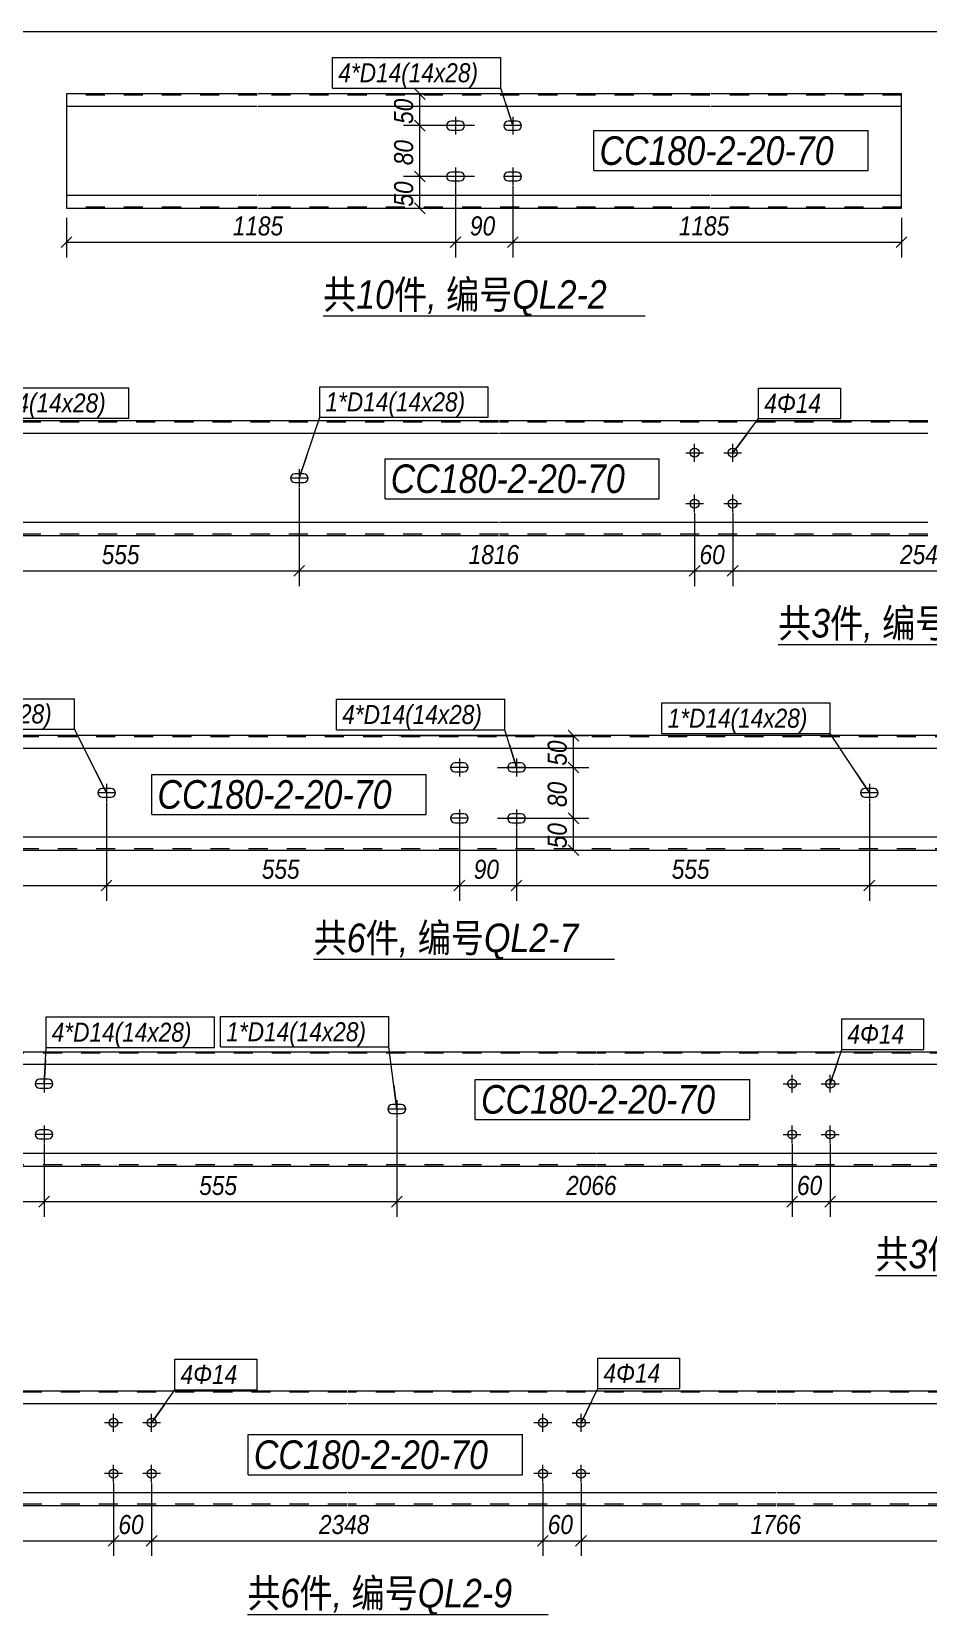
# Model space of a CAD drawing. Header units: millimetres. Extents: x 181 to 4047, y 165 to 2266.
# Drawn here: x 1645.8 to 1739.8, y 774.1 to 940.3 of the extents above; entities that cross this region are included whole.
import ezdxf

# ---------------------------------------------------------------- set-up
doc = ezdxf.new("R2010")
doc.units = ezdxf.units.MM
doc.linetypes.add('XKITLINE00', pattern=[0])
doc.linetypes.add('XKITLINE02', pattern=[4, 2, -2])
for name, color, linetype, lineweight in [('Bolt', 7, 'Continuous', 0), ('BoltMark', 3, 'Continuous', 0), ('DrawingSheet', 5, 'Continuous', 0), ('OtherObjectType', 1, 'Continuous', 0), ('Part', 2, 'Continuous', 0), ('PartMark', 3, 'Continuous', 0), ('Z-DIMENSIONS', 1, 'Continuous', 0)]:
    doc.layers.add(name, color=color, linetype=linetype, lineweight=lineweight)
doc.styles.add('Arial Italic', font='ariali.ttf')

msp = doc.modelspace()

# ---------------------------------------------------------------- linework, layer by layer
at = {"layer": 'Bolt', "color": 3, "linetype": 'XKITLINE00', "lineweight": 0}
for p, q in [((1689.45, 930.75), (1689.35, 930.59)), ((1689.61, 930.85), (1689.45, 930.75)), ((1689.78, 930.88), (1689.61, 930.85)), ((1690.72, 930.88), (1689.78, 930.88)), ((1690.25, 931.35), (1690.25, 929.48)), ((1690.9, 930.85), (1690.72, 930.88)), ((1691.05, 930.75), (1690.9, 930.85)), ((1691.15, 930.59), (1691.05, 930.75)), ((1695.45, 930.75), (1695.35, 930.59)), ((1695.61, 930.85), (1695.45, 930.75)), ((1695.78, 930.88), (1695.61, 930.85)), ((1696.72, 930.88), (1695.78, 930.88)), ((1696.25, 931.35), (1696.25, 929.48)), ((1696.9, 930.85), (1696.72, 930.88)), ((1697.05, 930.75), (1696.9, 930.85)), ((1697.15, 930.59), (1697.05, 930.75)), ((1689.35, 930.59), (1689.32, 930.42)), ((1689.32, 930.42), (1689.32, 930.42)), ((1689.32, 930.42), (1689.35, 930.24)), ((1691.18, 930.42), (1689.32, 930.42)), ((1689.35, 930.24), (1689.45, 930.09)), ((1689.45, 930.09), (1689.61, 929.98)), ((1689.61, 929.98), (1689.78, 929.95)), ((1689.78, 929.95), (1690.72, 929.95)), ((1690.72, 929.95), (1690.9, 929.98)), ((1690.9, 929.98), (1691.05, 930.09)), ((1691.05, 930.09), (1691.15, 930.24)), ((1691.18, 930.42), (1691.15, 930.59)), ((1691.15, 930.24), (1691.18, 930.42)), ((1691.18, 930.42), (1691.18, 930.42)), ((1695.35, 930.59), (1695.32, 930.42)), ((1695.32, 930.42), (1695.32, 930.42)), ((1695.32, 930.42), (1695.35, 930.24)), ((1697.18, 930.42), (1695.32, 930.42)), ((1695.35, 930.24), (1695.45, 930.09)), ((1695.45, 930.09), (1695.61, 929.98)), ((1695.61, 929.98), (1695.78, 929.95)), ((1695.78, 929.95), (1696.72, 929.95)), ((1696.72, 929.95), (1696.9, 929.98)), ((1696.9, 929.98), (1697.05, 930.09)), ((1697.05, 930.09), (1697.15, 930.24)), ((1697.18, 930.42), (1697.15, 930.59)), ((1697.15, 930.24), (1697.18, 930.42)), ((1697.18, 930.42), (1697.18, 930.42)), ((1690.25, 926.02), (1690.25, 924.15)), ((1696.25, 926.02), (1696.25, 924.15)), ((1689.35, 925.26), (1689.32, 925.08)), ((1689.32, 925.08), (1689.32, 925.08)), ((1689.32, 925.08), (1689.35, 924.9)), ((1691.18, 925.08), (1689.32, 925.08)), ((1689.45, 925.41), (1689.35, 925.26)), ((1689.35, 924.9), (1689.45, 924.75)), ((1689.61, 925.51), (1689.45, 925.41)), ((1689.45, 924.75), (1689.61, 924.65)), ((1689.78, 925.55), (1689.61, 925.51)), ((1689.61, 924.65), (1689.78, 924.62)), ((1690.72, 925.55), (1689.78, 925.55)), ((1689.78, 924.62), (1690.72, 924.62)), ((1690.9, 925.51), (1690.72, 925.55)), ((1690.72, 924.62), (1690.9, 924.65)), ((1691.05, 925.41), (1690.9, 925.51)), ((1690.9, 924.65), (1691.05, 924.75)), ((1691.15, 925.26), (1691.05, 925.41)), ((1691.05, 924.75), (1691.15, 924.9)), ((1691.18, 925.08), (1691.15, 925.26)), ((1691.15, 924.9), (1691.18, 925.08)), ((1691.18, 925.08), (1691.18, 925.08)), ((1695.35, 925.26), (1695.32, 925.08)), ((1695.32, 925.08), (1695.32, 925.08)), ((1695.32, 925.08), (1695.35, 924.9)), ((1697.18, 925.08), (1695.32, 925.08)), ((1695.45, 925.41), (1695.35, 925.26)), ((1695.35, 924.9), (1695.45, 924.75)), ((1695.61, 925.51), (1695.45, 925.41)), ((1695.45, 924.75), (1695.61, 924.65)), ((1695.78, 925.55), (1695.61, 925.51)), ((1695.61, 924.65), (1695.78, 924.62)), ((1696.72, 925.55), (1695.78, 925.55)), ((1695.78, 924.62), (1696.72, 924.62)), ((1696.9, 925.51), (1696.72, 925.55)), ((1696.72, 924.62), (1696.9, 924.65)), ((1697.05, 925.41), (1696.9, 925.51)), ((1696.9, 924.65), (1697.05, 924.75)), ((1697.15, 925.26), (1697.05, 925.41)), ((1697.05, 924.75), (1697.15, 924.9)), ((1697.18, 925.08), (1697.15, 925.26)), ((1697.15, 924.9), (1697.18, 925.08)), ((1697.18, 925.08), (1697.18, 925.08)), ((1714.4, 896.1), (1716.26, 896.1)), ((1715.33, 895.16), (1715.33, 897.03)), ((1718.4, 896.1), (1720.26, 896.1)), ((1719.33, 895.16), (1719.33, 897.03)), ((1673.86, 894.36), (1673.86, 892.5)), ((1672.97, 893.61), (1672.93, 893.43)), ((1672.93, 893.43), (1672.93, 893.43)), ((1672.93, 893.43), (1672.97, 893.25)), ((1674.8, 893.43), (1672.93, 893.43)), ((1673.07, 893.76), (1672.97, 893.61)), ((1672.97, 893.25), (1673.07, 893.1)), ((1673.22, 893.86), (1673.07, 893.76)), ((1673.07, 893.1), (1673.22, 893)), ((1673.4, 893.9), (1673.22, 893.86)), ((1673.22, 893), (1673.4, 892.96)), ((1674.33, 893.9), (1673.4, 893.9)), ((1673.4, 892.96), (1674.33, 892.96)), ((1674.51, 893.86), (1674.33, 893.9)), ((1674.33, 892.96), (1674.51, 893)), ((1674.66, 893.76), (1674.51, 893.86)), ((1674.51, 893), (1674.66, 893.1)), ((1674.76, 893.61), (1674.66, 893.76)), ((1674.66, 893.1), (1674.76, 893.25)), ((1674.8, 893.43), (1674.76, 893.61)), ((1674.76, 893.25), (1674.8, 893.43)), ((1674.8, 893.43), (1674.8, 893.43)), ((1714.4, 890.76), (1716.26, 890.76)), ((1715.33, 889.83), (1715.33, 891.7)), ((1718.4, 890.76), (1720.26, 890.76)), ((1719.33, 889.83), (1719.33, 891.7)), ((1689.76, 863.25), (1689.72, 863.07)), ((1689.72, 863.07), (1689.72, 863.07)), ((1689.72, 863.07), (1689.76, 862.9)), ((1691.59, 863.07), (1689.72, 863.07)), ((1689.86, 863.4), (1689.76, 863.25)), ((1689.76, 862.9), (1689.86, 862.74)), ((1690.01, 863.51), (1689.86, 863.4)), ((1689.86, 862.74), (1690.01, 862.64)), ((1690.19, 863.54), (1690.01, 863.51)), ((1690.01, 862.64), (1690.19, 862.61)), ((1691.12, 863.54), (1690.19, 863.54)), ((1690.19, 862.61), (1691.12, 862.61)), ((1690.66, 864.01), (1690.66, 862.14)), ((1691.3, 863.51), (1691.12, 863.54)), ((1691.12, 862.61), (1691.3, 862.64)), ((1691.45, 863.4), (1691.3, 863.51)), ((1691.3, 862.64), (1691.45, 862.74)), ((1691.55, 863.25), (1691.45, 863.4)), ((1691.45, 862.74), (1691.55, 862.9)), ((1691.59, 863.07), (1691.55, 863.25)), ((1691.55, 862.9), (1691.59, 863.07)), ((1691.59, 863.07), (1691.59, 863.07)), ((1695.76, 863.25), (1695.72, 863.07)), ((1695.72, 863.07), (1695.72, 863.07)), ((1695.72, 863.07), (1695.76, 862.9)), ((1697.59, 863.07), (1695.72, 863.07)), ((1695.86, 863.4), (1695.76, 863.25)), ((1695.76, 862.9), (1695.86, 862.74)), ((1696.01, 863.51), (1695.86, 863.4)), ((1695.86, 862.74), (1696.01, 862.64)), ((1696.19, 863.54), (1696.01, 863.51)), ((1696.01, 862.64), (1696.19, 862.61)), ((1697.12, 863.54), (1696.19, 863.54)), ((1696.19, 862.61), (1697.12, 862.61)), ((1696.66, 864.01), (1696.66, 862.14)), ((1697.3, 863.51), (1697.12, 863.54)), ((1697.12, 862.61), (1697.3, 862.64)), ((1697.45, 863.4), (1697.3, 863.51)), ((1697.3, 862.64), (1697.45, 862.74)), ((1697.55, 863.25), (1697.45, 863.4)), ((1697.45, 862.74), (1697.55, 862.9)), ((1697.59, 863.07), (1697.55, 863.25)), ((1697.55, 862.9), (1697.59, 863.07)), ((1697.59, 863.07), (1697.59, 863.07)), ((1653.01, 860.84), (1652.86, 860.74)), ((1653.19, 860.87), (1653.01, 860.84)), ((1654.12, 860.87), (1653.19, 860.87)), ((1653.66, 861.34), (1653.66, 859.47)), ((1654.3, 860.84), (1654.12, 860.87)), ((1654.45, 860.74), (1654.3, 860.84)), ((1733.01, 860.84), (1732.86, 860.74)), ((1733.19, 860.87), (1733.01, 860.84)), ((1734.12, 860.87), (1733.19, 860.87)), ((1733.66, 861.34), (1733.66, 859.47)), ((1734.3, 860.84), (1734.12, 860.87)), ((1734.45, 860.74), (1734.3, 860.84)), ((1652.76, 860.59), (1652.72, 860.41)), ((1652.72, 860.41), (1652.72, 860.41)), ((1652.72, 860.41), (1652.76, 860.23)), ((1654.59, 860.41), (1652.72, 860.41)), ((1652.86, 860.74), (1652.76, 860.59)), ((1652.76, 860.23), (1652.86, 860.08)), ((1652.86, 860.08), (1653.01, 859.98)), ((1653.01, 859.98), (1653.19, 859.94)), ((1653.19, 859.94), (1654.12, 859.94)), ((1654.12, 859.94), (1654.3, 859.98)), ((1654.3, 859.98), (1654.45, 860.08)), ((1654.55, 860.59), (1654.45, 860.74)), ((1654.45, 860.08), (1654.55, 860.23)), ((1654.59, 860.41), (1654.55, 860.59)), ((1654.55, 860.23), (1654.59, 860.41)), ((1654.59, 860.41), (1654.59, 860.41)), ((1732.76, 860.59), (1732.72, 860.41)), ((1732.72, 860.41), (1732.72, 860.41)), ((1732.72, 860.41), (1732.76, 860.23)), ((1734.59, 860.41), (1732.72, 860.41)), ((1732.86, 860.74), (1732.76, 860.59)), ((1732.76, 860.23), (1732.86, 860.08)), ((1732.86, 860.08), (1733.01, 859.98)), ((1733.01, 859.98), (1733.19, 859.94)), ((1733.19, 859.94), (1734.12, 859.94)), ((1734.12, 859.94), (1734.3, 859.98)), ((1734.3, 859.98), (1734.45, 860.08)), ((1734.55, 860.59), (1734.45, 860.74)), ((1734.45, 860.08), (1734.55, 860.23)), ((1734.59, 860.41), (1734.55, 860.59)), ((1734.55, 860.23), (1734.59, 860.41)), ((1734.59, 860.41), (1734.59, 860.41)), ((1689.76, 857.92), (1689.72, 857.74)), ((1689.72, 857.74), (1689.72, 857.74)), ((1689.72, 857.74), (1689.76, 857.56)), ((1691.59, 857.74), (1689.72, 857.74)), ((1689.86, 858.07), (1689.76, 857.92)), ((1689.76, 857.56), (1689.86, 857.41)), ((1690.01, 858.17), (1689.86, 858.07)), ((1690.19, 858.21), (1690.01, 858.17)), ((1691.12, 858.21), (1690.19, 858.21)), ((1690.66, 858.67), (1690.66, 856.81)), ((1691.3, 858.17), (1691.12, 858.21)), ((1691.45, 858.07), (1691.3, 858.17)), ((1691.55, 857.92), (1691.45, 858.07)), ((1691.45, 857.41), (1691.55, 857.56)), ((1691.59, 857.74), (1691.55, 857.92)), ((1691.55, 857.56), (1691.59, 857.74)), ((1691.59, 857.74), (1691.59, 857.74)), ((1695.76, 857.92), (1695.72, 857.74)), ((1695.72, 857.74), (1695.72, 857.74)), ((1695.72, 857.74), (1695.76, 857.56)), ((1697.59, 857.74), (1695.72, 857.74)), ((1695.86, 858.07), (1695.76, 857.92)), ((1695.76, 857.56), (1695.86, 857.41)), ((1696.01, 858.17), (1695.86, 858.07)), ((1696.19, 858.21), (1696.01, 858.17)), ((1697.12, 858.21), (1696.19, 858.21)), ((1696.66, 858.67), (1696.66, 856.81)), ((1697.3, 858.17), (1697.12, 858.21)), ((1697.45, 858.07), (1697.3, 858.17)), ((1697.55, 857.92), (1697.45, 858.07)), ((1697.45, 857.41), (1697.55, 857.56)), ((1697.59, 857.74), (1697.55, 857.92)), ((1697.55, 857.56), (1697.59, 857.74)), ((1697.59, 857.74), (1697.59, 857.74)), ((1689.86, 857.41), (1690.01, 857.31)), ((1690.01, 857.31), (1690.19, 857.27)), ((1690.19, 857.27), (1691.12, 857.27)), ((1691.12, 857.27), (1691.3, 857.31)), ((1691.3, 857.31), (1691.45, 857.41)), ((1695.86, 857.41), (1696.01, 857.31)), ((1696.01, 857.31), (1696.19, 857.27)), ((1696.19, 857.27), (1697.12, 857.27)), ((1697.12, 857.27), (1697.3, 857.31)), ((1697.3, 857.31), (1697.45, 857.41)), ((1646.19, 830.07), (1646.16, 829.89)), ((1646.16, 829.89), (1646.16, 829.89)), ((1646.16, 829.89), (1646.19, 829.71)), ((1648.03, 829.89), (1646.16, 829.89)), ((1646.3, 830.22), (1646.19, 830.07)), ((1646.19, 829.71), (1646.3, 829.56)), ((1646.45, 830.32), (1646.3, 830.22)), ((1646.3, 829.56), (1646.45, 829.46)), ((1646.63, 830.36), (1646.45, 830.32)), ((1646.45, 829.46), (1646.63, 829.43)), ((1647.56, 830.36), (1646.63, 830.36)), ((1646.63, 829.43), (1647.56, 829.43)), ((1647.09, 830.83), (1647.09, 828.96)), ((1647.74, 830.32), (1647.56, 830.36)), ((1647.56, 829.43), (1647.74, 829.46)), ((1647.89, 830.22), (1647.74, 830.32)), ((1647.74, 829.46), (1647.89, 829.56)), ((1647.99, 830.07), (1647.89, 830.22)), ((1647.89, 829.56), (1647.99, 829.71)), ((1648.03, 829.89), (1647.99, 830.07)), ((1647.99, 829.71), (1648.03, 829.89)), ((1648.03, 829.89), (1648.03, 829.89)), ((1724.62, 829.89), (1726.49, 829.89)), ((1725.56, 828.96), (1725.56, 830.83)), ((1728.62, 829.89), (1730.49, 829.89)), ((1729.56, 828.96), (1729.56, 830.83)), ((1683.45, 827.66), (1683.3, 827.56)), ((1683.63, 827.69), (1683.45, 827.66)), ((1684.56, 827.69), (1683.63, 827.69)), ((1684.09, 828.16), (1684.09, 826.29)), ((1684.74, 827.66), (1684.56, 827.69)), ((1684.89, 827.56), (1684.74, 827.66)), ((1683.19, 827.4), (1683.16, 827.23)), ((1683.16, 827.23), (1683.16, 827.23)), ((1683.16, 827.23), (1683.19, 827.05)), ((1685.03, 827.23), (1683.16, 827.23)), ((1683.3, 827.56), (1683.19, 827.4)), ((1683.19, 827.05), (1683.3, 826.9)), ((1683.3, 826.9), (1683.45, 826.79)), ((1683.45, 826.79), (1683.63, 826.76)), ((1683.63, 826.76), (1684.56, 826.76)), ((1684.56, 826.76), (1684.74, 826.79)), ((1684.74, 826.79), (1684.89, 826.9)), ((1684.99, 827.4), (1684.89, 827.56)), ((1684.89, 826.9), (1684.99, 827.05)), ((1685.03, 827.23), (1684.99, 827.4)), ((1684.99, 827.05), (1685.03, 827.23)), ((1685.03, 827.23), (1685.03, 827.23)), ((1646.19, 824.74), (1646.16, 824.56)), ((1646.16, 824.56), (1646.16, 824.56)), ((1646.16, 824.56), (1646.19, 824.38)), ((1648.03, 824.56), (1646.16, 824.56)), ((1646.3, 824.89), (1646.19, 824.74)), ((1646.19, 824.38), (1646.3, 824.23)), ((1646.45, 824.99), (1646.3, 824.89)), ((1646.63, 825.03), (1646.45, 824.99)), ((1647.56, 825.03), (1646.63, 825.03)), ((1647.09, 825.49), (1647.09, 823.63)), ((1647.74, 824.99), (1647.56, 825.03)), ((1647.89, 824.89), (1647.74, 824.99)), ((1647.99, 824.74), (1647.89, 824.89)), ((1647.89, 824.23), (1647.99, 824.38)), ((1648.03, 824.56), (1647.99, 824.74)), ((1647.99, 824.38), (1648.03, 824.56)), ((1648.03, 824.56), (1648.03, 824.56)), ((1724.62, 824.56), (1726.49, 824.56)), ((1725.56, 823.63), (1725.56, 825.49)), ((1728.62, 824.56), (1730.49, 824.56)), ((1729.56, 823.63), (1729.56, 825.49)), ((1646.3, 824.23), (1646.45, 824.13)), ((1646.45, 824.13), (1646.63, 824.09)), ((1646.63, 824.09), (1647.56, 824.09)), ((1647.56, 824.09), (1647.74, 824.13)), ((1647.74, 824.13), (1647.89, 824.23)), ((1654.38, 793.37), (1654.38, 795.24)), ((1658.38, 793.37), (1658.38, 795.24)), ((1699.42, 793.37), (1699.42, 795.24)), ((1703.42, 793.37), (1703.42, 795.24)), ((1655.32, 794.31), (1653.45, 794.31)), ((1659.32, 794.31), (1657.45, 794.31)), ((1700.35, 794.31), (1698.48, 794.31)), ((1704.35, 794.31), (1702.48, 794.31)), ((1654.38, 788.04), (1654.38, 789.91)), ((1658.38, 788.04), (1658.38, 789.91)), ((1699.42, 788.04), (1699.42, 789.91)), ((1703.42, 788.04), (1703.42, 789.91)), ((1655.32, 788.97), (1653.45, 788.97)), ((1659.32, 788.97), (1657.45, 788.97)), ((1700.35, 788.97), (1698.48, 788.97)), ((1704.35, 788.97), (1702.48, 788.97))]:
    msp.add_line(p, q, dxfattribs=at)
for centre in [(1715.33, 896.1), (1719.33, 896.1), (1715.33, 890.76), (1719.33, 890.76), (1725.56, 829.89), (1729.56, 829.89), (1725.56, 824.56), (1729.56, 824.56), (1654.38, 794.31), (1658.38, 794.31), (1699.42, 794.31), (1703.42, 794.31), (1654.38, 788.97), (1658.38, 788.97), (1699.42, 788.97), (1703.42, 788.97)]:
    msp.add_circle(centre, 0.467, dxfattribs=at)
at = {"layer": 'BoltMark', "color": 3, "linetype": 'XKITLINE00', "lineweight": 0}
for p, q in [((1677.36, 937.57), (1695.02, 937.57)), ((1677.36, 934.37), (1677.36, 937.57)), ((1695.02, 934.37), (1695.02, 937.57)), ((1677.36, 934.37), (1695.02, 934.37)), ((1696.25, 930.42), (1695.02, 934.37)), ((1695.51, 932.8), (1696.25, 930.42)), ((1638.31, 902.92), (1655.97, 902.92)), ((1655.97, 899.72), (1655.97, 902.92)), ((1676.01, 903.03), (1693.67, 903.03)), ((1676.01, 899.83), (1676.01, 903.03)), ((1693.67, 899.83), (1693.67, 903.03)), ((1722.04, 902.88), (1730.66, 902.88)), ((1722.04, 899.68), (1722.04, 902.88)), ((1730.66, 899.68), (1730.66, 902.88)), ((1638.31, 899.72), (1655.97, 899.72)), ((1673.86, 893.43), (1676.01, 899.83)), ((1676.01, 899.83), (1693.67, 899.83)), ((1719.33, 896.1), (1722.04, 899.68)), ((1722.04, 899.68), (1730.66, 899.68)), ((1720.84, 898.09), (1719.33, 896.1)), ((1674.66, 895.8), (1673.86, 893.43)), ((1632.64, 870.29), (1650.29, 870.29)), ((1650.29, 867.09), (1650.29, 870.29)), ((1677.77, 870.23), (1695.43, 870.23)), ((1677.77, 867.03), (1677.77, 870.23)), ((1695.43, 867.03), (1695.43, 870.23)), ((1711.91, 869.84), (1729.56, 869.84)), ((1711.91, 866.64), (1711.91, 869.84)), ((1729.56, 866.64), (1729.56, 869.84)), ((1632.64, 867.09), (1650.29, 867.09)), ((1653.66, 860.41), (1650.29, 867.09)), ((1677.77, 867.03), (1695.43, 867.03)), ((1696.66, 863.07), (1695.43, 867.03)), ((1711.91, 866.64), (1729.56, 866.64)), ((1733.66, 860.41), (1729.56, 866.64)), ((1695.91, 865.46), (1696.66, 863.07)), ((1652.53, 862.64), (1653.66, 860.41)), ((1732.28, 862.5), (1733.66, 860.41)), ((1647.3, 836.89), (1664.96, 836.89)), ((1647.3, 833.69), (1647.3, 836.89)), ((1664.96, 833.69), (1664.96, 836.89)), ((1665.61, 836.94), (1683.27, 836.94)), ((1665.61, 833.74), (1665.61, 836.94)), ((1683.27, 833.74), (1683.27, 836.94)), ((1730.76, 836.69), (1739.39, 836.69)), ((1730.76, 833.49), (1730.76, 836.69)), ((1739.39, 833.49), (1739.39, 836.69)), ((1647.09, 829.89), (1647.3, 833.69)), ((1647.3, 833.69), (1664.96, 833.69)), ((1665.61, 833.74), (1683.27, 833.74)), ((1684.09, 827.23), (1683.27, 833.74)), ((1729.56, 829.89), (1730.76, 833.49)), ((1730.76, 833.49), (1739.39, 833.49)), ((1647.23, 832.39), (1647.09, 829.89)), ((1730.35, 832.26), (1729.56, 829.89)), ((1683.78, 829.71), (1684.09, 827.23)), ((1705.17, 801.1), (1713.79, 801.1)), ((1705.17, 797.9), (1705.17, 801.1)), ((1713.79, 797.9), (1713.79, 801.1)), ((1660.81, 800.98), (1669.44, 800.98)), ((1660.81, 797.78), (1660.81, 800.98)), ((1669.44, 797.78), (1669.44, 800.98)), ((1658.38, 794.31), (1660.81, 797.78)), ((1660.81, 797.78), (1669.44, 797.78)), ((1703.42, 794.31), (1705.17, 797.9)), ((1705.17, 797.9), (1713.79, 797.9)), ((1659.82, 796.36), (1658.38, 794.31)), ((1704.51, 796.55), (1703.42, 794.31))]:
    msp.add_line(p, q, dxfattribs=at)
at = {"layer": 'DrawingSheet', "color": 5, "linetype": 'XKITLINE00', "lineweight": 0}
msp.add_line((2058.25, 940.28), (1558.93, 940.28), dxfattribs=at)
at = {"layer": 'OtherObjectType', "color": 6, "linetype": 'XKITLINE00', "lineweight": 0}
for p, q in [((1676.36, 910.45), (1710.14, 910.45)), ((1724.08, 875.96), (1755.65, 875.96)), ((1675.37, 842.94), (1706.93, 842.94)), ((1734.29, 809.76), (1765.86, 809.76)), ((1668.42, 774.18), (1699.98, 774.18))]:
    msp.add_line(p, q, dxfattribs=at)
at = {"layer": 'Part', "color": 2, "linetype": 'XKITLINE00', "lineweight": 0}
for p, q in [((1649.46, 933.75), (1649.46, 921.75)), ((1669.46, 933.75), (1649.46, 933.75)), ((1669.46, 932.42), (1649.46, 932.42)), ((1716.94, 933.75), (1669.56, 933.75)), ((1716.94, 932.42), (1669.56, 932.42)), ((1737.04, 933.75), (1717.04, 933.75)), ((1737.04, 932.42), (1717.04, 932.42)), ((1737.04, 921.75), (1737.04, 933.75)), ((1669.46, 923.08), (1649.46, 923.08)), ((1716.94, 923.08), (1669.56, 923.08)), ((1737.04, 923.08), (1717.04, 923.08)), ((1649.46, 921.75), (1669.46, 921.75)), ((1669.56, 921.75), (1716.94, 921.75)), ((1717.04, 921.75), (1737.04, 921.75)), ((1694.76, 899.43), (1561.86, 899.43)), ((1739.8, 899.43), (1694.86, 899.43)), ((1694.76, 898.1), (1561.86, 898.1)), ((1739.8, 898.1), (1694.86, 898.1)), ((1694.76, 888.76), (1561.86, 888.76)), ((1561.86, 887.43), (1694.76, 887.43)), ((1739.8, 888.76), (1694.86, 888.76)), ((1694.86, 887.43), (1739.8, 887.43)), ((1754.55, 866.41), (1632.72, 866.41)), ((1754.55, 865.07), (1632.72, 865.07)), ((1754.55, 855.74), (1632.72, 855.74)), ((1632.72, 854.41), (1754.55, 854.41)), ((1583.16, 833.23), (1704.99, 833.23)), ((1705.09, 833.23), (1750.02, 833.23)), ((1704.99, 831.89), (1583.16, 831.89)), ((1750.02, 831.89), (1705.09, 831.89)), ((1704.99, 822.56), (1583.16, 822.56)), ((1583.16, 821.23), (1704.99, 821.23)), ((1750.02, 822.56), (1705.09, 822.56)), ((1705.09, 821.23), (1750.02, 821.23)), ((1678.85, 797.64), (1633.92, 797.64)), ((1678.85, 796.31), (1633.92, 796.31)), ((1723.88, 797.64), (1678.95, 797.64)), ((1723.88, 796.31), (1678.95, 796.31)), ((1765.82, 797.64), (1723.98, 797.64)), ((1765.82, 796.31), (1723.98, 796.31)), ((1678.85, 786.97), (1633.92, 786.97)), ((1723.88, 786.97), (1678.95, 786.97)), ((1765.82, 786.97), (1723.98, 786.97)), ((1633.92, 785.64), (1678.85, 785.64)), ((1678.95, 785.64), (1723.88, 785.64)), ((1723.98, 785.64), (1765.82, 785.64))]:
    msp.add_line(p, q, dxfattribs=at)
at = {"layer": 'Part', "color": 7, "linetype": 'XKITLINE02', "lineweight": 0}
for p, q in [((1669.46, 933.62), (1649.46, 933.62)), ((1716.94, 933.62), (1669.56, 933.62)), ((1737.04, 933.62), (1717.04, 933.62)), ((1669.46, 921.88), (1649.46, 921.88)), ((1716.94, 921.88), (1669.56, 921.88)), ((1737.04, 921.88), (1717.04, 921.88)), ((1694.76, 899.3), (1561.86, 899.3)), ((1739.8, 899.3), (1694.86, 899.3)), ((1694.76, 887.56), (1561.86, 887.56)), ((1739.8, 887.56), (1694.86, 887.56)), ((1754.55, 866.27), (1632.72, 866.27)), ((1754.55, 854.54), (1632.72, 854.54)), ((1704.99, 833.09), (1583.16, 833.09)), ((1750.02, 833.09), (1705.09, 833.09)), ((1704.99, 821.36), (1583.16, 821.36)), ((1750.02, 821.36), (1705.09, 821.36)), ((1678.85, 797.51), (1633.92, 797.51)), ((1723.88, 797.51), (1678.95, 797.51)), ((1765.82, 797.51), (1723.98, 797.51)), ((1678.85, 785.77), (1633.92, 785.77)), ((1723.88, 785.77), (1678.95, 785.77)), ((1765.82, 785.77), (1723.98, 785.77))]:
    msp.add_line(p, q, dxfattribs=at)
at = {"layer": 'PartMark', "color": 1, "linetype": 'XKITLINE00', "lineweight": 0}
for p, q in [((1704.76, 929.9), (1733.53, 929.9)), ((1704.76, 925.7), (1704.76, 929.9)), ((1733.53, 925.7), (1733.53, 929.9)), ((1704.76, 925.7), (1733.53, 925.7)), ((1682.86, 895.47), (1711.63, 895.47)), ((1682.86, 891.27), (1682.86, 895.47)), ((1711.63, 891.27), (1711.63, 895.47)), ((1682.86, 891.27), (1711.63, 891.27)), ((1658.39, 862.34), (1687.17, 862.34)), ((1658.39, 858.14), (1658.39, 862.34)), ((1687.17, 858.14), (1687.17, 862.34)), ((1658.39, 858.14), (1687.17, 858.14)), ((1692.33, 830.34), (1721.11, 830.34)), ((1692.33, 826.14), (1692.33, 830.34)), ((1721.11, 826.14), (1721.11, 830.34)), ((1692.33, 826.14), (1721.11, 826.14)), ((1668.5, 793.06), (1697.27, 793.06)), ((1668.5, 788.86), (1668.5, 793.06)), ((1697.27, 788.86), (1697.27, 793.06)), ((1668.5, 788.86), (1697.27, 788.86))]:
    msp.add_line(p, q, dxfattribs=at)
at = {"layer": 'Z-DIMENSIONS', "color": 4, "linetype": 'XKITLINE00', "lineweight": 0}
for p, q in [((1685.95, 934.32), (1687.08, 933.18)), ((1683.92, 933.75), (1688.11, 933.75)), ((1686.51, 930.42), (1686.51, 933.75)), ((1685.95, 930.98), (1687.08, 929.85)), ((1685.95, 930.98), (1687.08, 929.85)), ((1692.25, 930.42), (1684.81, 930.42)), ((1692.25, 930.42), (1684.81, 930.42)), ((1686.51, 925.08), (1686.51, 930.42)), ((1685.95, 925.65), (1687.08, 924.52)), ((1685.95, 925.65), (1687.08, 924.52)), ((1692.25, 925.08), (1684.81, 925.08)), ((1692.25, 925.08), (1684.81, 925.08)), ((1686.51, 921.75), (1686.51, 925.08)), ((1690.25, 924.08), (1690.25, 916.6)), ((1690.25, 924.08), (1690.25, 916.6)), ((1696.25, 924.08), (1696.25, 916.6)), ((1696.25, 924.08), (1696.25, 916.6)), ((1685.95, 922.32), (1687.08, 921.18)), ((1649.46, 920.75), (1649.46, 916.6)), ((1683.92, 921.75), (1688.11, 921.75)), ((1737.04, 920.75), (1737.04, 916.6)), ((1650.02, 918.77), (1648.89, 917.64)), ((1649.46, 918.2), (1690.25, 918.2)), ((1690.82, 918.77), (1689.69, 917.64)), ((1690.82, 918.77), (1689.69, 917.64)), ((1690.25, 918.2), (1696.25, 918.2)), ((1696.82, 918.77), (1695.69, 917.64)), ((1696.82, 918.77), (1695.69, 917.64)), ((1696.25, 918.2), (1737.04, 918.2)), ((1737.61, 918.77), (1736.48, 917.64)), ((1673.86, 892.43), (1673.86, 882.11)), ((1673.86, 892.43), (1673.86, 882.11)), ((1715.33, 889.76), (1715.33, 882.11)), ((1715.33, 889.76), (1715.33, 882.11)), ((1719.33, 889.76), (1719.33, 882.11)), ((1719.33, 889.76), (1719.33, 882.11)), ((1674.43, 884.28), (1673.3, 883.15)), ((1674.43, 884.28), (1673.3, 883.15)), ((1715.9, 884.28), (1714.76, 883.15)), ((1715.9, 884.28), (1714.76, 883.15)), ((1719.9, 884.28), (1718.76, 883.15)), ((1719.9, 884.28), (1718.76, 883.15)), ((1636.86, 883.71), (1673.86, 883.71)), ((1673.86, 883.71), (1715.33, 883.71)), ((1715.33, 883.71), (1719.33, 883.71)), ((1719.33, 883.71), (1760.36, 883.71)), ((1684.32, 866.41), (1704.22, 866.41)), ((1702.06, 866.97), (1703.19, 865.84)), ((1702.62, 863.07), (1702.62, 866.41)), ((1694.66, 863.07), (1704.22, 863.07)), ((1694.66, 863.07), (1704.22, 863.07)), ((1702.06, 863.64), (1703.19, 862.51)), ((1702.06, 863.64), (1703.19, 862.51)), ((1702.62, 857.74), (1702.62, 863.07)), ((1653.66, 859.41), (1653.66, 849.09)), ((1653.66, 859.41), (1653.66, 849.09)), ((1733.66, 859.41), (1733.66, 849.09)), ((1733.66, 859.41), (1733.66, 849.09)), ((1694.66, 857.74), (1704.22, 857.74)), ((1694.66, 857.74), (1704.22, 857.74)), ((1702.06, 858.31), (1703.19, 857.17)), ((1702.06, 858.31), (1703.19, 857.17)), ((1702.62, 854.41), (1702.62, 857.74)), ((1690.66, 856.74), (1690.66, 849.09)), ((1690.66, 856.74), (1690.66, 849.09)), ((1696.66, 856.74), (1696.66, 849.09)), ((1696.66, 856.74), (1696.66, 849.09)), ((1684.32, 854.41), (1704.22, 854.41)), ((1702.06, 854.97), (1703.19, 853.84)), ((1654.22, 851.26), (1653.09, 850.13)), ((1654.22, 851.26), (1653.09, 850.13)), ((1691.22, 851.26), (1690.09, 850.13)), ((1691.22, 851.26), (1690.09, 850.13)), ((1697.22, 851.26), (1696.09, 850.13)), ((1697.22, 851.26), (1696.09, 850.13)), ((1734.22, 851.26), (1733.09, 850.13)), ((1734.22, 851.26), (1733.09, 850.13)), ((1612.62, 850.69), (1653.66, 850.69)), ((1653.66, 850.69), (1690.66, 850.69)), ((1690.66, 850.69), (1696.66, 850.69)), ((1696.66, 850.69), (1733.66, 850.69)), ((1733.66, 850.69), (1774.65, 850.69)), ((1684.09, 826.23), (1684.09, 815.91)), ((1684.09, 826.23), (1684.09, 815.91)), ((1647.09, 823.56), (1647.09, 815.91)), ((1647.09, 823.56), (1647.09, 815.91)), ((1725.56, 823.56), (1725.56, 815.91)), ((1725.56, 823.56), (1725.56, 815.91)), ((1729.56, 823.56), (1729.56, 815.91)), ((1729.56, 823.56), (1729.56, 815.91)), ((1647.66, 818.08), (1646.53, 816.94)), ((1647.66, 818.08), (1646.53, 816.94)), ((1684.66, 818.08), (1683.53, 816.94)), ((1684.66, 818.08), (1683.53, 816.94)), ((1726.12, 818.08), (1724.99, 816.94)), ((1726.12, 818.08), (1724.99, 816.94)), ((1730.12, 818.08), (1728.99, 816.94)), ((1730.12, 818.08), (1728.99, 816.94)), ((1641.09, 817.51), (1647.09, 817.51)), ((1647.09, 817.51), (1684.09, 817.51)), ((1684.09, 817.51), (1725.56, 817.51)), ((1725.56, 817.51), (1729.56, 817.51)), ((1729.56, 817.51), (1770.59, 817.51)), ((1654.38, 787.97), (1654.38, 780.33)), ((1654.38, 787.97), (1654.38, 780.33)), ((1658.38, 787.97), (1658.38, 780.33)), ((1658.38, 787.97), (1658.38, 780.33)), ((1699.42, 787.97), (1699.42, 780.33)), ((1699.42, 787.97), (1699.42, 780.33)), ((1703.42, 787.97), (1703.42, 780.33)), ((1703.42, 787.97), (1703.42, 780.33)), ((1612.92, 781.93), (1654.38, 781.93)), ((1654.95, 782.49), (1653.82, 781.36)), ((1654.95, 782.49), (1653.82, 781.36)), ((1654.38, 781.93), (1658.38, 781.93)), ((1658.95, 782.49), (1657.82, 781.36)), ((1658.95, 782.49), (1657.82, 781.36)), ((1658.38, 781.93), (1699.42, 781.93)), ((1699.98, 782.49), (1698.85, 781.36)), ((1699.98, 782.49), (1698.85, 781.36)), ((1699.42, 781.93), (1703.42, 781.93)), ((1703.98, 782.49), (1702.85, 781.36)), ((1703.98, 782.49), (1702.85, 781.36)), ((1703.42, 781.93), (1744.92, 781.93))]:
    msp.add_line(p, q, dxfattribs=at)
at = {"layer": 'Z-DIMENSIONS', "color": 3}
for p in [(1686.51, 933.75), (1686.51, 930.42), (1686.51, 930.42), (1686.51, 925.08), (1686.51, 925.08), (1686.51, 921.75), (1649.46, 918.2), (1690.25, 918.2), (1690.25, 918.2), (1696.25, 918.2), (1696.25, 918.2), (1737.04, 918.2), (1673.86, 883.71), (1673.86, 883.71), (1715.33, 883.71), (1715.33, 883.71), (1719.33, 883.71), (1719.33, 883.71), (1702.62, 866.41), (1702.62, 863.07), (1702.62, 863.07), (1702.62, 857.74), (1702.62, 857.74), (1702.62, 854.41), (1653.66, 850.69), (1653.66, 850.69), (1690.66, 850.69), (1690.66, 850.69), (1696.66, 850.69), (1696.66, 850.69), (1733.66, 850.69), (1733.66, 850.69), (1647.09, 817.51), (1647.09, 817.51), (1684.09, 817.51), (1684.09, 817.51), (1725.56, 817.51), (1725.56, 817.51), (1729.56, 817.51), (1729.56, 817.51), (1654.38, 781.93), (1654.38, 781.93), (1658.38, 781.93), (1658.38, 781.93), (1699.42, 781.93), (1699.42, 781.93), (1703.42, 781.93), (1703.42, 781.93)]:
    msp.add_point(p, dxfattribs=at)

# ---------------------------------------------------------------- texts
at = {"layer": 'BoltMark', "color": 7, "style": 'Arial Italic', "width": 0.85}
for s, p in [('4*D14(14x28)', (1677.96, 934.97)), ('4*D14(14x28)', (1638.91, 900.32)), ('1*D14(14x28)', (1676.61, 900.43)), ('4Φ14 ', (1722.64, 900.28)), ('1*D14(14x28)', (1633.24, 867.69)), ('4*D14(14x28)', (1678.37, 867.63)), ('1*D14(14x28)', (1712.51, 867.24)), ('4*D14(14x28)', (1647.9, 834.29)), ('1*D14(14x28)', (1666.21, 834.34)), ('4Φ14 ', (1731.36, 834.09)), ('4Φ14 ', (1661.41, 798.38)), ('4Φ14 ', (1705.77, 798.5))]:
    msp.add_text(s, height=2, dxfattribs=at).set_placement(p)
at = {"layer": 'OtherObjectType', "color": 6, "style": 'Arial Italic', "width": 0.85}
for s, p in [('共10件, 编号QL2-2', (1676.36, 911.2)), ('共3件, 编号QL2-3', (1724.08, 876.71)), ('共6件, 编号QL2-7', (1675.37, 843.69)), ('共3件, 编号QL2-8', (1734.29, 810.51)), ('共6件, 编号QL2-9', (1668.42, 774.93))]:
    msp.add_text(s, height=3, dxfattribs=at).set_placement(p)
at = {"layer": 'PartMark', "color": 7, "style": 'Arial Italic', "width": 0.85}
for p in [(1705.36, 926.3), (1683.46, 891.87), (1658.99, 858.74), (1692.93, 826.74), (1669.1, 789.46)]:
    msp.add_text('CC180-2-20-70', height=3, dxfattribs=at).set_placement(p)
at = {"layer": 'Z-DIMENSIONS', "color": 3, "style": 'Arial Italic', "width": 0.85}
for s, p in [('50', (1685.81, 930.6)), ('80', (1685.81, 926.27)), ('50', (1685.81, 921.93)), ('50', (1701.92, 863.26)), ('80', (1701.92, 858.92)), ('50', (1701.92, 854.59))]:
    msp.add_text(s, height=2, rotation=90.0002, dxfattribs=at).set_placement(p)
for s, p in [('1185', (1666.89, 918.9)), ('90', (1691.77, 918.9)), ('1185', (1713.68, 918.9)), ('555', (1653.14, 884.41)), ('1816', (1691.63, 884.41)), ('60', (1715.85, 884.41)), ('2548', (1736.88, 884.41)), ('555', (1669.93, 851.39)), ('90', (1692.17, 851.39)), ('555', (1712.93, 851.39)), ('555', (1663.37, 818.21)), ('2066', (1701.86, 818.21)), ('60', (1726.07, 818.21)), ('60', (1654.9, 782.63)), ('2348', (1675.93, 782.63)), ('60', (1699.93, 782.63)), ('1766', (1721.2, 782.63))]:
    msp.add_text(s, height=2, dxfattribs=at).set_placement(p)

doc.saveas('drawing.dxf')
